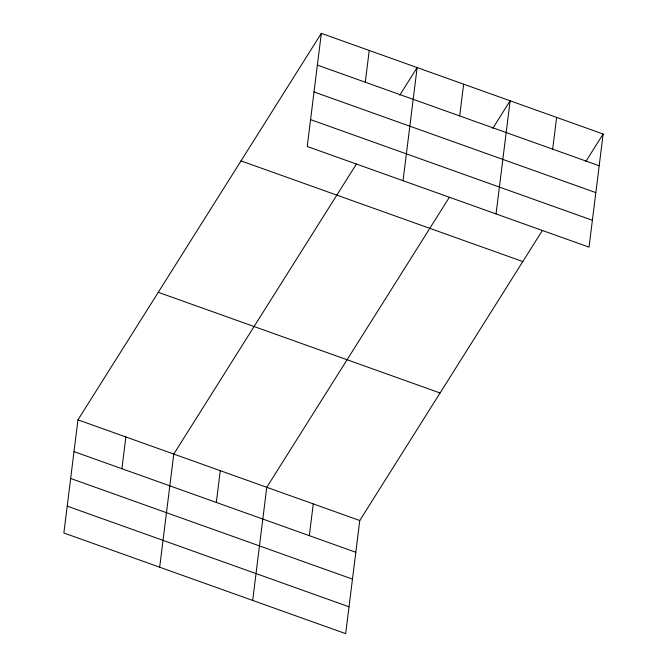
<?xml version="1.0" encoding="UTF-8"?>
<svg xmlns="http://www.w3.org/2000/svg" width="667" height="667" viewBox="0 0 667 667"><rect width="100%" height="100%" fill="white"/><g stroke="black" fill="none" stroke-linecap="round" stroke-linejoin="round"><path stroke-width="1" d="M321.327 33.35L307.229 146.482L589.036 247.149L603.135 134.017L321.327 33.35L77.964 419.851L63.865 532.983L345.673 633.65L359.771 520.518L542.354 230.532M121.911 468.718L125.871 436.968M159.68 567.208L173.779 454.077L356.361 164.099M216.316 502.443L220.277 470.694M252.676 600.433L266.775 487.302L449.358 197.315M365.274 82.216L369.235 50.467M309.313 535.659L313.273 503.91M403.043 180.707L417.142 67.575L399.775 95.156M459.68 115.933L463.64 84.184M496.04 213.924L510.138 100.792L492.771 128.372M552.676 149.158L556.637 117.4M585.768 161.589L603.135 134.017M317.367 65.099L599.174 165.766M314.024 91.954L595.831 192.621M310.58 119.626L592.388 220.293M241.012 160.897L522.82 261.564M158.271 292.304L440.078 392.971M77.964 419.851L359.771 520.518M74.004 451.609L355.811 552.268M70.66 478.464L352.468 579.123M67.217 506.128L349.024 606.795"/></g></svg>
